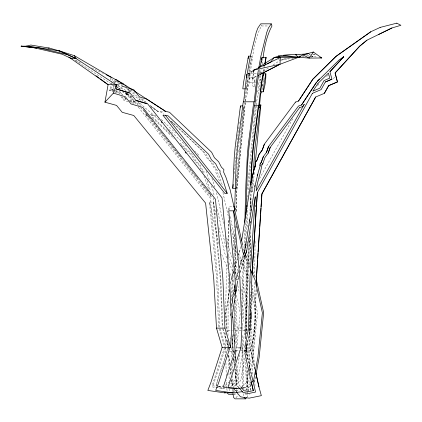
<?xml version="1.0" encoding="UTF-8"?>
<svg xmlns="http://www.w3.org/2000/svg" width="422" height="422" viewBox="0 0 422 422"><rect width="100%" height="100%" fill="white"/><g stroke="black" fill="none" stroke-linecap="round" stroke-linejoin="round"><path stroke-width="0.32" stroke-dasharray="2.11 1.58" d="M227.985 335.664L228.286 271.889M234.532 306.172L234.41 330.405L234.558 306.741M234.585 295.69L234.643 284.56M234.616 295.558L234.674 284.375M235.012 337.742L235.37 300.279M245.504 338.476L246.321 255.732M246.501 333.818L247.171 252.709M249.576 371.297L248.785 350.872L249.539 329.788L249.624 314.037M249.898 371.054L249.112 350.856L249.861 330.004L249.945 313.551M254.366 369.319L253.648 350.872L254.408 329.788L254.656 281.216M228.429 259.409L228.888 218.796M228.988 209.95L229.025 206.791L232.918 206.791M234.806 268.603L235.196 234.458M235.444 209.966L235.481 206.727M235.529 274.073L235.851 245.878M236.051 228.175L236.077 225.554M236.241 211.258L236.447 193.128L246.015 93.826L247.535 90.086L248.268 82.475L250.067 78.028L249.998 73.676C252.926 57.666 253.474 40.565 261.424 25.974L261.07 24.903M235.576 274.316L235.903 245.509M236.104 227.833L236.13 225.87M236.294 211.512L236.484 194.563L245.815 97.719L247.334 93.979L248.067 86.362L249.597 82.58L249.186 73.676L257.905 73.676M246.432 245.894L246.448 244.586M246.575 233.435L246.791 214.529M246.954 200.313L246.981 197.728M247.287 242.893L247.297 241.584M247.466 227.178L247.677 208.252M247.804 197.169L250.547 166.416M249.924 267.437L250.304 233.978M250.431 222.827L250.446 221.513M250.605 207.265L250.715 197.549L251.934 197.549M250.33 259.662L250.657 230.813M250.926 207.418L251.085 193.207L252.388 179.719M254.682 276.621L255.094 240.54M255.479 206.616L255.495 205.319M227.88 248.416L228.687 219.145M228.935 210.04L229.025 206.791M231.398 300.49L232.759 264.457M231.815 314.406L233.308 269.415M234.205 225.612L233.461 251.312M234.743 234.753L233.941 257.589M235.423 210.04L235.513 206.791M236.051 187.241L236.019 188.317L236.146 187.036M241.78 306.372L242.523 278.916L243.721 256.571M244.069 249.998L244.67 228.249M245.082 243.214L245.657 222.283M249.228 239.944C248.189 271.299 245.715 302.648 246.68 334.045M249.929 214.439L250.647 188.275M249.629 237.006C248.79 268.476 246.052 299.91 246.97 331.412M249.94 225.828L249.977 224.515M249.993 223.855L250.067 221.223M250.41 208.726L250.715 197.549M254.345 172.403L252.504 191.53L250.884 191.53L250.969 188.465M252.504 191.53L252.973 178.211M251.681 312.528L252.425 284.982M255.094 215.304L255.146 213.332M255.326 206.754L255.363 205.44M245.382 329.74L245.773 338.919L245.382 329.74L247.002 276.457M249.919 329.724L251.043 291.734L249.924 329.724L250.689 350.139L254.798 368.49M251.385 291.818L250.278 329.318L245.963 350.176L250.278 329.318L251.412 291.818M254.872 368.49L250.689 350.139L254.877 329.867L256.091 288.68M250.763 350.139L254.957 329.867L256.17 288.68M245.135 352.813L245.171 347.601M246.042 354.749L246.1 344.932M236.309 180.363L236.578 173.785M227.279 260.87L226.261 279.928L225.422 322.266M236.847 168.552L237.148 162.929M230.454 338.929L230.523 337.637M235.787 296.508L237.117 327.984L236.056 347.86L237.871 347.86M244.517 257.631L243.32 279.976L242.444 318.995M244.76 253.031L244.865 251.058M253.184 268.561L253.395 264.62M253.712 258.707L253.817 256.734M237.386 159.052L237.66 155.908M238.208 150.316L237.739 155.301M252.667 78.328L252.192 85.65L254.492 86.948L254.967 79.626L252.667 78.328L253.427 73.243M246.954 276.457L249.587 237.058M250.483 222.61L250.573 221.297M202.724 172.461L202.803 171.422L201.494 170.182L198.688 164.675L194.458 160.666L191.678 155.19L181.318 145.363M203.889 172.983L204.011 171.422L202.702 170.182L199.896 164.675L195.666 160.666L192.886 155.19L179.192 142.198M206.543 170.894L206.4 172.762L209.523 180.226M234.199 173.558L235.761 157.322M236.014 154.721L236.325 151.466M236.389 150.812L236.826 146.26M237.08 143.654L238.71 126.737M238.957 124.131L239.211 121.531M236.204 186.392L243.958 105.911M235.761 191.841L244.38 102.351M244.76 98.416L244.887 97.107M247.403 189.351L255.389 106.481M255.827 101.897L255.954 100.584M250.8 163.799L251.111 160.524M251.491 156.599L251.617 155.291M251.871 152.674L252.124 150.058M252.562 145.479L252.688 144.171M252.942 141.555L253.321 137.63M253.385 136.971L256.407 105.569M256.47 104.914L257.162 97.719L258.681 93.979L259.419 86.362L260.949 82.58L258.422 82.58M250.884 191.53L251.438 185.791M251.496 185.152L251.681 183.243M262.178 86.315L262.363 84.411M236.341 352.09L240.276 312.887L236.336 295.147M239.701 354.702L235.26 379.948L228.861 385.381M242.655 325.304L243.9 312.887L241.648 302.748M245.393 352.95L246.3 343.888M246.184 87.649L246.743 82.791M238.409 147.109L243.135 110.263M243.209 109.662L243.594 106.645M253.448 73.212L252.715 78.244L256.191 76.461M229.499 289.787L225.802 313.535L227.089 331.856M230.496 283.368L231.298 278.235L233.624 270.692M229.473 290.431L225.875 313.535L227.168 331.856M230.475 284.011L231.372 278.235L233.698 270.692M231.588 305.27L234.732 285.103M231.536 305.918L234.774 285.103M231.536 307.886L234.769 287.092M235.756 280.593L238.504 271.119L235.956 279.295M260.036 69.894L259.635 72.394L261.376 72.394M260.638 73.038L261.25 69.208M262.062 64.102L263.08 57.719M263.887 71.144L264.288 68.644M240.693 246.733L238.467 254.972M246.854 82.153L251.734 56.142L249.191 72.104L249.26 78.028L247.456 82.475L246.722 90.086L245.203 93.826M258.876 74.003L259.662 69.546M263.381 71.455L264.277 66.359M254.967 79.626L254.535 82.047L254.809 81.551L256.191 82.327M234.115 366.365L235.882 356.664M244.765 358.12L240.656 380.67L233.197 386.995M246.717 382.511L248.484 372.8M249.196 368.918L251.322 357.27L255.801 312.628L251.085 291.396M249.471 376.872L248.764 380.749L241.642 386.789M250.061 373.644L253.121 356.854L257.541 312.808L252.134 288.463M254.566 382.511L255.748 376.039M244.106 350.191L244.713 352.739L244.106 350.191L244.67 347.638M234.785 266.92L237.306 258.744M234.664 267.548L237.38 258.744M238.346 255.6L240.287 249.312M235.687 279.248L238.398 270.449M239.517 266.678L243.241 254.735M239.443 267.981L243.125 256.038M239.474 267.981L243.151 256.038M237.781 279.707L238.947 275.935L237.818 279.707M240.107 272.164L244.565 257.71M239.949 272.791L244.596 257.71M224.546 347.364L212.15 385.708L215.958 386.262M225.427 347.965L212.693 387.037L221.418 388.309L224.441 388.309L215.711 387.037L228.45 347.965M228.17 347.364L215.774 385.708L217.678 385.982M114.172 91.975L109.44 90.556L112.11 83.472M119.895 93.916L118.265 91.854L110.58 89.543L112.146 85.392M110.58 89.543L112.389 89.543L113.961 85.392M109.44 90.556L112.458 90.556L114.462 85.244M259.778 75.506L259.978 79.869L258.839 82.68L258.106 90.297L256.803 93.499M263.159 80.022L263.655 78.803L265.48 78.803M263.803 80.428L262.895 82.68L262.162 90.297L261.724 91.363M246.047 88.863L246.981 86.563L247.714 78.951L249.238 75.185L247.941 75.185M138.864 100.336L139.297 99.302M113.676 81.995L114.462 80.312M115.227 82.554L116.013 80.876M155.955 115.623L153.592 115.074L138.216 101.887L133.384 101.887L126.495 94.554L127.017 93.436M128.061 91.194L128.847 89.517L130.055 89.517M129.612 91.753L130.656 89.517L127.745 93.046M259.483 178.691L293.227 117.896M317.645 85.877L318.874 83.704M114.452 82.274L115.702 80.76M122.306 91.664L126.495 94.554L127.328 93.547M233.762 394.285L235.059 394.285L236.22 392.898L236.051 389.211M235.924 397.841L237.19 396.332L237.101 394.443M244.892 393.457L245.599 394.079L246.717 392.745M246.886 397.339L247.73 396.332L247.524 391.927M225.237 385.381L229.172 382.037M230.676 386.573L237.633 380.67L241.985 356.833L246.401 312.813L240.999 288.495M236.056 391.558L238.963 389.089M246 387.19L250.747 383.165M245.361 390.324L251.174 385.386M247.872 74.061L252.261 71.154M247.867 75.401L252.762 78.165L256.608 75.665M260.458 73.164L269.257 67.451M273.103 64.951L280.25 60.309M247.872 74.098L252.256 71.344M247.914 74.188L252.451 71.777M252.762 78.165L256.233 76.393M310.887 57.345L313.061 56.342L316.168 56.923M326.549 76.261L328.327 75.506M333.132 78.334L334.862 77.59M281.321 59.887L286.285 57.925M282.919 59.254L289.814 58.009M280.883 60.204L293.48 58.115M218.485 386.468L222.869 385.998M218.464 386.536L222.737 386.399M223.365 386.336L227.115 385.93M221.418 388.309L222.689 388.171M232.78 391.911L234.743 391.7M308.635 56.627L310.529 56.506M311.162 56.464L313.061 56.342L310.84 54.987M302.21 56.748L304.125 56.68M311.784 56.39L313.061 56.342L311.795 56.216M305.523 54.886L310.08 54.865M312.686 54.849L315.287 54.834M261.424 25.974L268.666 25.974M258.565 73.676L260.538 73.676L260.891 81.309M249.26 78.028L250.067 78.028M259.978 79.869L261.139 79.869M249.597 82.58L255.273 82.58M126.495 94.554L128.304 94.554L138.791 105.706M150.654 106.734L157.68 111.339L165.535 111.339M211.823 196.367L210.615 196.367L145.664 114.304L146.872 114.304L201.062 182.773M145.664 114.304L147.763 116.535L148.971 116.535M218.622 326.723L216.555 277.623L209.486 202.069L213.11 202.069L216.291 216.122M237.117 327.984L239.527 327.984M249.539 329.788L254.408 329.788M245.804 330.004L249.861 330.004M227.954 330.421L232.49 330.421M235.27 330.553L242.207 330.553M242.835 330.553L246.617 330.553M245.947 344.816L246.211 350.719L245.994 344.816M236.009 350.819L239.96 350.819M240.619 350.819L245.889 350.819M245.055 350.856L253.648 350.872M229.383 351.399L233.925 351.399M245.599 394.079L249.65 394.079M298.496 54.844L300.395 55.039M306.725 55.693L309.263 55.952M149.926 114.652L153.592 115.074L150.575 115.074L154.705 116.034L159.759 120.824M313.546 54.311L315.392 54.57M218.311 386.077L221.487 386.536M150.818 106.318L157.68 111.339L161.637 112.257L163.741 114.256M151.973 117.237L153.175 117.516L170.615 134.064M147.763 116.535L149.567 116.957M112.389 89.543L114.758 90.255M115.348 90.435L120.075 91.854L122.522 94.945M112.458 90.556L121.336 93.22L122.554 94.771M114.763 92.154L118.313 93.22M129.549 100.193L135.198 101.887L125.165 92.682L132.993 98.205M126.484 99.819L123.973 99.07L121.932 96.49M129.623 100.758L133.384 101.887M129.533 101.18L138.875 103.981L140.099 105.521M128.383 101.744L124.021 100.436L120.761 96.316M131.495 102.673L135.858 103.981M278.594 59.565L279.702 60.061M75.559 60.32L80.328 62.561M91.664 67.889L103.59 73.502M254.487 86.463L255.869 87.238M125.687 92.993L128.304 94.554L125.714 92.766M308.624 53.626L310.286 54.644M115.897 86.099L120.55 89.2M115.818 86.014L120.122 89.031M75.459 60.473L111.07 83.725M117.875 85.27L127.212 91.384M132.703 94.982L142.541 101.422M116.815 81.198L118.909 82.643M127.803 88.789L128.847 89.517M112.373 84.796L114.984 86.605M117.237 87.09L120.143 89.137M116.488 81.219L118.603 82.765M126.521 88.557L145.532 102.456M130.472 89.722L136.116 94.211M141.766 98.695L146.387 102.367M149.979 105.22L157.68 111.339M117.696 85.518L123.34 90.023M127.444 93.294L133.088 97.793M234.337 393.647L235.059 394.285M171.321 121.167L206.216 154.273L209.001 159.748L213.226 163.757L216.032 169.264L217.689 170.836L217.541 172.735L220.026 178.306L222.753 186.408M171.216 121.346L172.645 122.702M173.12 123.155L203.784 152.252L206.569 157.722L210.794 161.732L213.601 167.239L216.022 169.538L215.816 172.197L218.042 177.182L220.084 183.259M161.346 119.468L175.636 133.03M194.584 151.007L198.124 154.362L198.678 155.46M168.805 129.412L186.429 146.133M152.416 117.944L174.17 138.585M140.584 107.615L148.133 115.644M240.466 386.478L238.863 384.579L236.304 364.534M239.068 387.712L237.08 385.339L235.017 369.218M238.805 387.834L236.768 385.423L234.701 369.261M234.257 389.295L235.914 391.305M234.184 389.295L235.84 391.305M142.947 109.124L144.577 111.181M144.983 111.698L149.868 117.87M150.279 118.387L151.498 119.927M151.904 120.444L155.164 124.559M155.57 125.07L158.83 129.19M159.236 129.702L167.787 140.505M168.193 141.022L182.035 158.514M184.883 162.111L198.324 179.092M202.36 184.187L210.43 194.384M201.463 183.28L211.026 195.36M138.3 107.067L210.235 197.955L217.694 277.708L219.762 326.929M124.595 97.345L126.637 99.919M124.559 97.524L125.782 99.07M111.682 78.703L114.747 82.944M138.595 102.425L141.228 106.207M144.24 110.527L146.872 114.304M203.984 175.9L209.017 189.911M246.005 255.943L249.935 264.879M253.079 272.026L255.959 278.578M245.688 258.691L249.618 267.627M238.499 253.332L248.975 277.159M236.842 252.963L230.982 228.186M238.414 256.534L248.368 279.174L248.943 281.748M232.216 257.541L230.122 252.778L226.366 236.167M234.315 262.31L238.504 271.837M240.598 276.605L242.17 280.176L248.426 308.334M228.413 255.758L233.129 266.477M235.223 271.24L238.889 279.58M226.767 257.937L224.673 253.174L218.891 227.622M228.866 262.7L233.577 273.424M235.676 278.188L236.721 280.572M221.576 254.366L227.859 268.661M229.953 273.424L233.097 280.572L234.785 288.173M211.918 178.358L214.845 187.073M211.406 185.828L213.084 190.807L214.239 195.919M207.118 180.669L210.641 191.145M223.175 328.817L228.466 346.731M222.642 328.627L227.985 346.736M220.157 328.817L225.443 346.731M219.018 328.627L224.362 346.736M242.729 245.398L243.879 250.494M230.048 216.539L235.792 241.938M222.906 192.495L228.677 217.989M216.533 192.722L223.618 224.029M217.272 209.333L225.802 247.028M210.087 194.046L210.615 196.367M209.486 202.069L218.881 243.589M246.168 350.719L251.385 373.808M245.963 350.176L251.301 373.871M250.573 281.416L251.137 283.98M237.85 285.641L239.538 293.243M110.395 77.833L111.25 82.206M111.371 82.833L111.619 84.084M248.758 391.431L247.872 385.26L247.529 369.741M248.22 390.556L247.566 386.024L247.165 367.963M243.979 389.258L243.515 386.024L242.634 334.699M243.557 393.694L244.016 396.875M233.287 388.514L232.712 375.759M233.371 389.116L233.978 393.33M232.38 389.237L232.744 391.785M226.714 387.913L226.329 380.285M226.799 388.514L227.231 391.526M233.893 360.188L233.709 357.571L234.468 364.703M233.545 360.209L234.252 365.378M229.689 364.545L228.777 354.76M230.185 368.443L231.019 374.942M231.599 379.489L232.511 386.631M229.615 364.545L228.703 354.76M230.111 368.443L231.024 375.591M231.609 380.138L232.438 386.631M213.252 197.955L220.711 277.708L222.784 326.929M213.11 202.069L220.178 277.623L222.273 327.382M232.095 334.672L233.387 352.992L232.116 335.326M230.275 313.725L230.502 317.001M232.068 339.256L233.176 354.971M233.45 358.895L233.588 360.209M227.764 340.364L228.27 347.564M228.318 348.219L228.407 349.527M227.69 340.364L228.102 346.256M228.149 346.91L228.334 349.527M263.861 76.129L264.003 79.246M250.663 390.403L250.325 382.132M250.325 390.213L249.887 379.204M247.492 391.299L246.453 365.241M246.606 390.403L245.414 359.977M236.869 389.411L236.953 391.299M229.536 388.599L229.679 391.669M229.389 288.796L229.468 290.753M229.937 301.851L229.99 303.154M230.433 313.604L230.512 315.561M254.777 379.863L255.03 386.447M235.555 356.062L235.761 361.306M235.914 365.241L236.779 387.523M234.753 355.968L235.033 363.147M235.26 369.018L236.019 388.599M228.265 355.968L228.724 367.715M228.924 372.932L229.257 381.419M252.493 374.267L251.691 319.697M242.724 387.312L241.943 344.974M232.411 362.181L232.612 371.233M231.662 363.928L231.878 373.67M232.01 379.52L232.169 386.663M225.939 362.83L226.239 376.408M247.07 339.868L247.313 359.386M246.786 342.548L247.002 360.214M232.1 337.975L232.327 356.305M231.435 347.591L231.572 358.716M225.554 332.736L225.723 346.483M225.728 347.142L225.839 356.305M235.218 330.405L235.312 344.89M228.028 342.221L228.075 349.432M235.756 360.008L235.481 356.099L235.724 360.008"/><path stroke-width="0.63" d="M246.881 206.775L246.896 205.482M235.37 188.317L232.775 188.317L234.263 157.116L235.165 147.109L240.361 106.587L240.714 105.911L242.661 105.911M234.6 211.116L236.141 163.214L237.713 144.973L243.125 102.773L243.631 101.797L246.137 79.922L250.167 57.017L256.201 32.447L257.826 28.1L260.717 23.832L271.256 23.832L271.963 25.974C266.709 35.728 264.488 46.805 263.08 57.719M244.834 222.32L245.868 184.757L247.35 154.98L248.252 144.973L253.664 102.773L254.171 101.797L256.676 79.922L258.354 70.379M245.873 214.439L247.508 164.649L248.975 147.204L254.165 106.766L254.698 105.743L257.309 82.918L258.765 74.636M251.681 312.528L251.681 319.048M244.802 346.995L248.505 329.107L250.056 276.6L255.247 196.863M251.433 291.159L251.86 276.684L257.373 192.522L312.385 93.352M256.36 279.522L257.552 259.889M256.249 286.063L256.518 276.906L261.962 193.883L315.682 97.039M250.747 185.005L251.559 164.649L253.031 147.204L258.217 106.766L258.749 105.743L261.36 82.918L263.27 72.093M251.169 182.763L251.887 165.208L253.316 148.08L258.417 108.317L258.955 107.283L259.224 104.93L260.849 104.93L254.788 167.819M253.137 174.312L254.935 148.08L260.036 108.317L260.574 107.283L260.849 104.93M242.597 391.7L232.121 392.824L224.272 392.824L207.84 390.44L211.032 382.095L222.157 347.311L230.612 347.311L231.641 327.968L229.521 277.697L222.062 197.881L147.584 103.786L135.752 100.241L130.039 93.025L116.024 88.81L116.562 84.69L108.106 84.69L68.881 57.065M245.525 387.596L237.117 388.498L228.059 387.185L240.888 347.86L241.943 327.984L239.823 277.491L233.588 210.826L228.756 210.826L234.991 277.491L235.676 293.886M252.045 273.409L257.346 192.522M257.642 258.575L257.984 253.337M258.069 252.029L259.657 227.806M259.741 226.498L260.511 214.74M260.596 213.437L260.938 208.22M261.023 206.917L261.877 193.883L315.598 97.039L324.434 93.299L328.659 85.682L337.468 81.9L335.115 72.995L359.729 46.183L366.95 40.222M246.511 77.659L246.722 74.488L246.78 74.789M258.507 75.274L279.955 64.276L280.424 57.503L274.179 57.587L258.834 67.219M232.775 188.317L233.15 184.467M240.587 107.209L240.714 105.911M258.971 107.552L259.224 104.93M259.567 105.173L260.638 94.037L261.508 91.896M263.159 91.827L264.04 84.089L265.855 73.792L263.423 73.792L261.608 84.089L260.722 91.827L263.159 91.827C265.095 86.051 265.955 79.827 265.855 73.792M115.728 86.457L115.96 84.69L75.976 58.521L59.602 50.962L49.353 48.092L30.822 45.038L26.043 46.177L21.1 46.177L36.503 48.087M26.043 46.177L37.326 47.496L59.602 50.962L74.367 55.688L110.153 76.588L122.253 83.197L121.874 86.12L133.742 89.686L139.45 96.896L146.729 99.075L165.535 111.339L169.486 112.257L211.633 152.252L214.418 157.722L218.643 161.732L221.45 167.239L223.871 169.538L223.665 172.197L225.891 177.182L230.18 189.947L242.581 244.76M253.722 71.323L253.907 70.068L280.424 57.503M253.522 72.61L253.907 70.068L279.955 64.276L300.897 56.416M234.279 302.231L234.479 300.944M235.977 291.291L236.178 290.004M237.618 280.994L232.506 313.815L235.439 355.451M248.083 58.695L248.489 56.142L250.436 56.142M261.234 62.387L261.429 61.137M261.629 59.887L262.03 57.387L266.082 57.387L265.085 63.638M241.616 240.92L250.631 184.071L253.807 170.604L255.452 165.345L255.299 162.533L257.088 160.112L259.166 154.299L262.289 150.068L264.351 144.292M245.013 247.73L245.219 246.432M245.425 245.129L245.63 243.832M249.238 221.065L249.444 219.767M250.89 210.657L251.095 209.359M254.714 186.556L254.883 185.48M244.871 250.378L243.705 254.149L244.897 250.378L255.268 184.978L258.364 171.844L260.21 165.936L260.079 163.968L261.276 162.343L263.354 156.53L266.509 152.3L268.566 146.524L298.444 106.075L301.503 105.057L316.542 82.237M255.278 196.863L246.696 250.795L244.755 257.082L246.728 250.795M258.691 68.469L260.706 57.017L266.741 32.447L268.366 28.1L271.256 23.832M260.221 66.359L262.03 57.387M264.726 63.812L266.082 57.387M222.157 347.311L216.486 328.105L213.78 279.39L205.604 203.109L133.769 115.491L122.206 112.299L116.556 105.41L104.925 102.182L108.106 84.69L100.199 78.845M255.985 374.741L259.171 357.27L263.65 312.628L256.365 279.818M250.557 184.071L253.733 170.604L255.379 165.345L255.226 162.533L257.014 160.112L259.092 154.299L262.215 150.068L264.277 144.292L295.527 102.087M257.183 175.547L257.478 174.297M248.489 56.142L243.499 82.791L242.803 88.863L245.398 88.863M230.006 347.311L218.886 382.095L215.695 390.44L232.121 392.824M235.265 350.334L223.227 387.185L232.285 388.498L237.117 388.498M267.253 149.314L267.669 148.159M266.477 152.3L268.54 146.524M299.578 107.636L302.695 106.602L304.251 104.25L256.201 190.85C257.098 181.882 260.706 173.273 261.978 164.527L262.959 163.219L265.032 157.406L268.16 153.17L270.207 147.399L299.588 107.636M268.16 153.17L270.217 147.399M263.381 156.53L261.302 162.343L260.105 163.968M104.925 102.182L113.381 93.125L116.562 84.69M329.951 71.714L343.73 56.706L329.925 71.714L331.924 79.183L325.336 82L321.11 89.612L312.359 93.352M324.354 93.299L328.58 85.682L337.468 81.9M295.453 102.087L298.449 101.116L312.866 79.241L336.091 56.337L370.822 31.766M317.988 83.408L312.876 91.147L319.855 88.172L324.075 80.56L329.761 78.123L328.432 73.106L317.972 83.408M296.629 57.592L298.518 57.276L302.922 54.902L309.263 58.094L321.759 57.967L313.33 52.017L309.263 58.094L297.294 57.165M261.978 164.527L262.943 163.219M232.833 392.418L233.566 397.513L235.08 398.848L245.62 398.848L246.464 397.841M335.479 72.515L359.649 46.183L366.876 40.222L391.922 27.994M317.186 81.198L319.517 78.919M251.222 382.759L253.596 380.749L257.953 356.854L262.373 312.808L255.115 280.134L250.404 269.415M343.73 56.706L339.114 59.95L316.516 82.237L301.503 105.057M252.81 70.796L253.907 70.068M263.228 66.064L266.066 64.561M267.2 63.959L270.602 62.155L274.179 57.587C285.035 53.314 297.246 55.298 308.624 53.626M260.284 74.325L279.955 64.276M378.513 34.535L391.848 27.994L400.9 25.294L396.764 23.152M380.18 27.419L370.748 31.766L336.017 56.337L312.792 79.241L298.449 101.116M325.362 82L331.924 79.183M302.922 54.902L313.33 52.017M380.106 27.419L396.838 23.152M115.96 84.69L122.253 83.197L165.535 111.339M224.272 392.824L225.58 392.682M299.784 57.197L274.179 57.587L276.146 57.54M48.066 48.155L49.353 48.092M335.115 72.995L337.389 81.9M115.327 79.753L116.535 79.753L121.246 83.007M243.631 101.797L254.171 101.797M254.698 105.743L258.749 105.743M258.955 107.283L260.574 107.283M165.408 115.232L162.992 115.232L224.794 193.323L227.21 193.323L222.441 178.306L219.957 172.735L220.105 170.836L218.448 169.264L215.642 163.757L211.411 159.748L208.632 154.273L168.156 115.876L165.408 115.232L227.21 193.323M233.566 206.791L234.864 206.791M240.134 327.984L241.943 327.984M216.486 328.105L224.942 328.105L230.612 347.311M238.472 347.86L240.888 347.86M233.113 394.285L228.571 394.285L227.49 393.33M296.655 57.276L298.518 57.276L295.331 54.517L296.597 54.649M67.71 54.66L37.326 47.496L21.1 46.177L32.204 47.338L62.261 54.253L70.521 58.141L75.976 58.521L74.367 55.688M285.641 55.461L283.732 55.277L298.518 57.276L278.014 56.068L279.881 56.295M57.677 50.719L59.602 50.962L75.976 58.521M319.897 57.619L321.759 57.967M116.029 88.995L129.438 93.025M113.381 93.125L125.292 96.712L131.005 103.928L142.842 107.473L215.468 199.242L222.827 277.919L224.942 328.105M135.768 100.425L146.983 103.786M70.521 58.141L72.167 58.832M105.975 74.62L111.208 77.358M95.979 75.728L99.144 78.065M122.253 83.197L123.794 84.421M124.822 85.239L126.363 86.463M244.106 397.513L245.62 398.848M241.215 387.428L243.995 390.751L249.085 391.532L253.311 390.656L244.855 353.378M239.459 388.187L242.988 392.465L249.101 393.399L255.558 392.064L251.443 374.514M236.747 392.307L240.482 396.833L249.122 398.168L261.35 395.651L258.913 386.842L255.932 373.554M161.246 121.805L162.059 122.839M185.295 152.189L186.107 153.218M245.425 258.095L243.067 252.736L233.588 210.826M253.274 390.656L251.243 382.037M255.157 369.756L258.987 386.842M232.659 316.416L232.749 317.719M233.936 334.63L234.031 335.933M234.352 340.485L234.442 341.788M259.852 164.907L259.905 165.915M263.692 72.394L263.776 74.261M263.423 73.792L263.507 75.67"/></g></svg>
